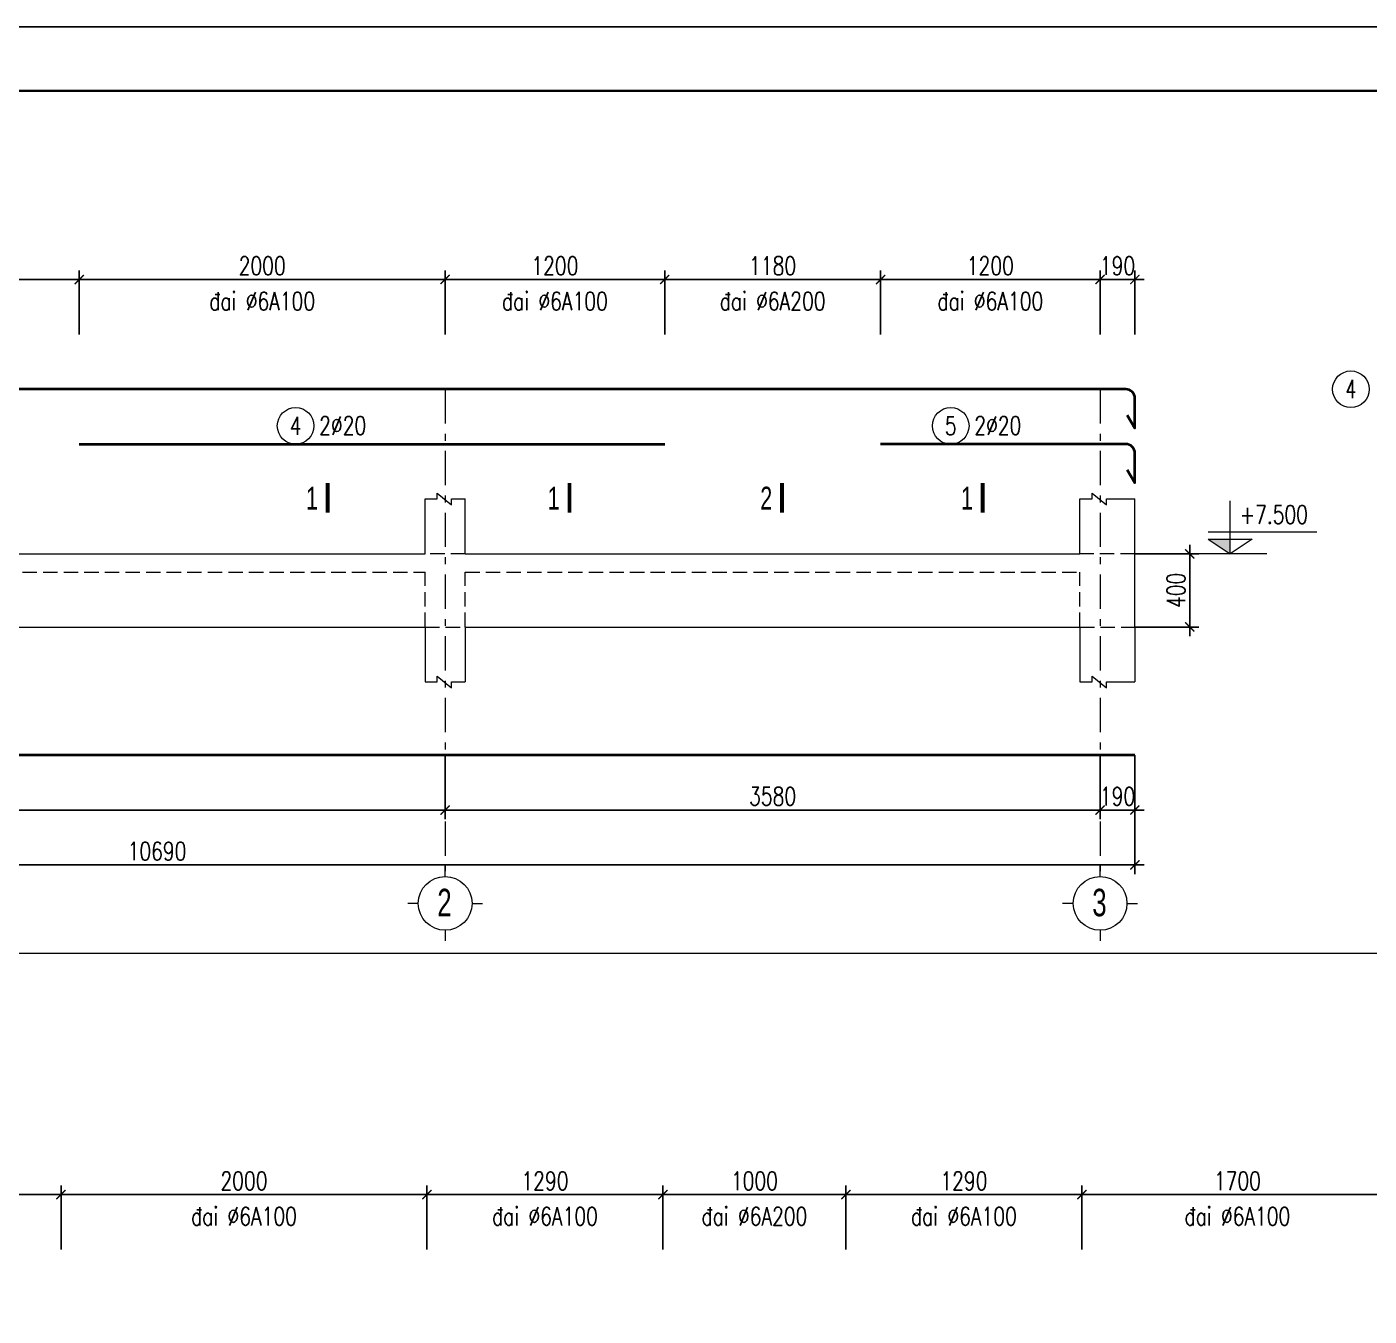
# Model space of a CAD drawing. Extents: x -2098986 to 943, y -1296280 to 73591.
# Drawn here: x -1781541 to -1766867, y -1198857 to -1184760 of the extents above; entities that cross this region are included whole.
import ezdxf
from ezdxf.enums import TextEntityAlignment as Align

# ---------------------------------------------------------------- set-up
doc = ezdxf.new("R2010")
doc.units = 0
doc.header["$LTSCALE"] = 150
doc.header["$PDMODE"] = 35
doc.linetypes.add('_An', pattern=[5, 3.5, -1.5])
doc.linetypes.add('_Tim', pattern=[9, 5, -1.5, 1, -1.5])
doc.layers.get('Defpoints').update_dxf_attribs({"lineweight": 18})
for name, color, linetype, lineweight in [('05.Text', 253, 'Continuous', 18), ('11.Khung bo', 32, 'Continuous', 50), ('12.Khung', 36, 'Continuous', 25), ('LS-DIM', 251, 'Continuous', 13), ('LS-TEXT', 60, 'Continuous', 20), ('LS-THAY', 7, 'Continuous', 20), ('LS-THEP', 3, 'Continuous', 35), ('LS-TRUC', 108, '_Tim', 9)]:
    doc.layers.add(name, color=color, linetype=linetype, lineweight=lineweight)
doc.layers.add('DIM', color=1, linetype='Continuous')
doc.layers.add('Tpl_Bound', color=1, linetype='Continuous', plot=False)
doc.styles.add('KCVN-LEADER', font='vnromadi.shx', dxfattribs={"width": 0.7, "height": 4})
doc.styles.add('vnsimpli', font='vnsimli.shx', dxfattribs={"width": 0.75})
doc.dimstyles.new('D10', dxfattribs={"dimtxt": 200, "dimasz": 0, "dimexe": 0, "dimexo": 0, "dimgap": 0, "dimtad": 1, "dimdec": 0, "dimlfac": 0.1, "dimzin": 0, "dimdsep": 46, "dimtxsty": 'vnsimpli', "dimblk1": 'ARCHTICK', "dimblk2": 'ARCHTICK', "dimsah": 1, "dimcen": 0, "dimsd1": 1, "dimsd2": 1, "dimclrd": 256, "dimclre": 256, "dimclrt": 60, "dimadec": 0, "dimazin": 0, "dimtfac": 0.02, "dimtdec": 0, "dimtix": 1, "dimtmove": 2, "dimatfit": 3, "dimldrblk": 'ARCHTICK', "dimfxl": 100, "dimtolj": 1, "dimtzin": 0, "dimarcsym": 0})
doc.dimstyles.new('D50', dxfattribs={"dimtxt": 200, "dimasz": 100, "dimexe": 100, "dimexo": 0, "dimgap": 50, "dimtad": 1, "dimdec": 0, "dimlfac": 0.5, "dimzin": 0, "dimdsep": 46, "dimtxsty": 'vnsimpli', "dimblk1": 'ARCHTICK', "dimblk2": 'ARCHTICK', "dimsah": 1, "dimcen": 0, "dimdle": 100, "dimclrd": 256, "dimclre": 256, "dimclrt": 60, "dimadec": 0, "dimazin": 0, "dimtfac": 0.02, "dimtdec": 0, "dimtix": 1, "dimtmove": 2, "dimatfit": 3, "dimldrblk": 'ARCHTICK', "dimfxl": 100, "dimtolj": 1, "dimtzin": 0, "dimarcsym": 0})

# ---------------------------------------------------------------- blocks, each defined once
blk = doc.blocks.new('_ArchTick')
at = {"layer": 'DIM', "color": 0, "const_width": 0.15}
blk.add_lwpolyline([(-0.5, -0.5), (0.5, 0.5)], dxfattribs=at)
blk = doc.blocks.new('*D1609')
at = {"layer": 'Defpoints', "color": 0, "transparency": 16777216}
for p in [(-1770007, -1197528), (-1770007, -1198128), (-1766607, -1198128)]:
    blk.add_point(p, dxfattribs=at)
at = {"layer": 'LS-DIM', "lineweight": -2, "transparency": 16777216}
for p, q in [((-1766507, -1197528), (-1770107, -1197528)), ((-1770007, -1198128), (-1770007, -1197428)), ((-1766607, -1198128), (-1766607, -1197428))]:
    blk.add_line(p, q, dxfattribs=at)
at = {"layer": 'LS-DIM', "lineweight": -2, "transparency": 16777216, "xscale": 100, "yscale": 100, "zscale": 100, "rotation": 180}
blk.add_blockref('_ArchTick', (-1770007, -1197528), dxfattribs=at)
at = {"layer": 'LS-DIM', "lineweight": -2, "transparency": 16777216, "xscale": 100, "yscale": 100, "zscale": 100}
blk.add_blockref('_ArchTick', (-1766607, -1197528), dxfattribs=at)
at = {"layer": 'LS-DIM', "color": 60, "transparency": 16777216, "insert": (-1768307, -1197378), "char_height": 200, "attachment_point": 5, "style": 'vnsimpli'}
blk.add_mtext('\\A1;1700', dxfattribs=at)
blk = doc.blocks.new('*D1610')
at = {"layer": 'Defpoints', "color": 0, "transparency": 16777216}
for p in [(-1766607, -1197865), (-1770007, -1198128), (-1766607, -1198128)]:
    blk.add_point(p, dxfattribs=at)
at = {"layer": 'LS-DIM', "lineweight": -2, "transparency": 16777216}
for p, q in [((-1770007, -1198128), (-1770007, -1197865)), ((-1766607, -1198128), (-1766607, -1197865))]:
    blk.add_line(p, q, dxfattribs=at)
at = {"layer": 'LS-DIM', "color": 60, "transparency": 16777216, "insert": (-1768307, -1197765), "char_height": 200, "attachment_point": 5, "style": 'vnsimpli'}
blk.add_mtext('\\A1;®ai %%C6A100', dxfattribs=at)
blk = doc.blocks.new('*D1613')
at = {"layer": 'Defpoints', "color": 0, "transparency": 16777216}
for p in [(-1772587, -1197528), (-1772587, -1198128), (-1770007, -1198128)]:
    blk.add_point(p, dxfattribs=at)
at = {"layer": 'LS-DIM', "lineweight": -2, "transparency": 16777216}
for p, q in [((-1769907, -1197528), (-1772687, -1197528)), ((-1772587, -1198128), (-1772587, -1197428)), ((-1770007, -1198128), (-1770007, -1197428))]:
    blk.add_line(p, q, dxfattribs=at)
at = {"layer": 'LS-DIM', "lineweight": -2, "transparency": 16777216, "xscale": 100, "yscale": 100, "zscale": 100, "rotation": 180}
blk.add_blockref('_ArchTick', (-1772587, -1197528), dxfattribs=at)
at = {"layer": 'LS-DIM', "lineweight": -2, "transparency": 16777216, "xscale": 100, "yscale": 100, "zscale": 100}
blk.add_blockref('_ArchTick', (-1770007, -1197528), dxfattribs=at)
at = {"layer": 'LS-DIM', "color": 60, "transparency": 16777216, "insert": (-1771297, -1197378), "char_height": 200, "attachment_point": 5, "style": 'vnsimpli'}
blk.add_mtext('\\A1;1290', dxfattribs=at)
blk = doc.blocks.new('*D1614')
at = {"layer": 'Defpoints', "color": 0, "transparency": 16777216}
for p in [(-1770007, -1197865), (-1772587, -1198128), (-1770007, -1198128)]:
    blk.add_point(p, dxfattribs=at)
at = {"layer": 'LS-DIM', "lineweight": -2, "transparency": 16777216}
for p, q in [((-1772587, -1198128), (-1772587, -1197865)), ((-1770007, -1198128), (-1770007, -1197865))]:
    blk.add_line(p, q, dxfattribs=at)
at = {"layer": 'LS-DIM', "color": 60, "transparency": 16777216, "insert": (-1771297, -1197765), "char_height": 200, "attachment_point": 5, "style": 'vnsimpli'}
blk.add_mtext('\\A1;®ai %%C6A100', dxfattribs=at)
blk = doc.blocks.new('*D1615')
at = {"layer": 'Defpoints', "color": 0, "transparency": 16777216}
for p in [(-1777167, -1197528), (-1777167, -1198128), (-1774587, -1198128)]:
    blk.add_point(p, dxfattribs=at)
at = {"layer": 'LS-DIM', "lineweight": -2, "transparency": 16777216}
for p, q in [((-1774487, -1197528), (-1777267, -1197528)), ((-1777167, -1198128), (-1777167, -1197428)), ((-1774587, -1198128), (-1774587, -1197428))]:
    blk.add_line(p, q, dxfattribs=at)
at = {"layer": 'LS-DIM', "lineweight": -2, "transparency": 16777216, "xscale": 100, "yscale": 100, "zscale": 100, "rotation": 180}
blk.add_blockref('_ArchTick', (-1777167, -1197528), dxfattribs=at)
at = {"layer": 'LS-DIM', "lineweight": -2, "transparency": 16777216, "xscale": 100, "yscale": 100, "zscale": 100}
blk.add_blockref('_ArchTick', (-1774587, -1197528), dxfattribs=at)
at = {"layer": 'LS-DIM', "color": 60, "transparency": 16777216, "insert": (-1775877, -1197378), "char_height": 200, "attachment_point": 5, "style": 'vnsimpli'}
blk.add_mtext('\\A1;1290', dxfattribs=at)
blk = doc.blocks.new('*D1616')
at = {"layer": 'Defpoints', "color": 0, "transparency": 16777216}
for p in [(-1774587, -1197865), (-1777167, -1198128), (-1774587, -1198128)]:
    blk.add_point(p, dxfattribs=at)
at = {"layer": 'LS-DIM', "lineweight": -2, "transparency": 16777216}
for p, q in [((-1777167, -1198128), (-1777167, -1197865)), ((-1774587, -1198128), (-1774587, -1197865))]:
    blk.add_line(p, q, dxfattribs=at)
at = {"layer": 'LS-DIM', "color": 60, "transparency": 16777216, "insert": (-1775877, -1197765), "char_height": 200, "attachment_point": 5, "style": 'vnsimpli'}
blk.add_mtext('\\A1;®ai %%C6A100', dxfattribs=at)
blk = doc.blocks.new('*D1617')
at = {"layer": 'Defpoints', "color": 0, "transparency": 16777216}
for p in [(-1774587, -1197528), (-1774587, -1198128), (-1772587, -1198128)]:
    blk.add_point(p, dxfattribs=at)
at = {"layer": 'LS-DIM', "lineweight": -2, "transparency": 16777216}
for p, q in [((-1772487, -1197528), (-1774687, -1197528)), ((-1774587, -1198128), (-1774587, -1197428)), ((-1772587, -1198128), (-1772587, -1197428))]:
    blk.add_line(p, q, dxfattribs=at)
at = {"layer": 'LS-DIM', "lineweight": -2, "transparency": 16777216, "xscale": 100, "yscale": 100, "zscale": 100, "rotation": 180}
blk.add_blockref('_ArchTick', (-1774587, -1197528), dxfattribs=at)
at = {"layer": 'LS-DIM', "lineweight": -2, "transparency": 16777216, "xscale": 100, "yscale": 100, "zscale": 100}
blk.add_blockref('_ArchTick', (-1772587, -1197528), dxfattribs=at)
at = {"layer": 'LS-DIM', "color": 60, "transparency": 16777216, "insert": (-1773587, -1197378), "char_height": 200, "attachment_point": 5, "style": 'vnsimpli'}
blk.add_mtext('\\A1;1000', dxfattribs=at)
blk = doc.blocks.new('*D1618')
at = {"layer": 'Defpoints', "color": 0, "transparency": 16777216}
for p in [(-1772587, -1197865), (-1774587, -1198128), (-1772587, -1198128)]:
    blk.add_point(p, dxfattribs=at)
at = {"layer": 'LS-DIM', "lineweight": -2, "transparency": 16777216}
for p, q in [((-1774587, -1198128), (-1774587, -1197865)), ((-1772587, -1198128), (-1772587, -1197865))]:
    blk.add_line(p, q, dxfattribs=at)
at = {"layer": 'LS-DIM', "color": 60, "transparency": 16777216, "insert": (-1773587, -1197765), "char_height": 200, "attachment_point": 5, "style": 'vnsimpli'}
blk.add_mtext('\\A1;®ai %%C6A200', dxfattribs=at)
blk = doc.blocks.new('*D1619')
at = {"layer": 'Defpoints', "color": 0, "transparency": 16777216}
for p in [(-1781167, -1197528), (-1781167, -1198128), (-1777167, -1198128)]:
    blk.add_point(p, dxfattribs=at)
at = {"layer": 'LS-DIM', "lineweight": -2, "transparency": 16777216}
for p, q in [((-1777067, -1197528), (-1781267, -1197528)), ((-1781167, -1198128), (-1781167, -1197428)), ((-1777167, -1198128), (-1777167, -1197428))]:
    blk.add_line(p, q, dxfattribs=at)
at = {"layer": 'LS-DIM', "lineweight": -2, "transparency": 16777216, "xscale": 100, "yscale": 100, "zscale": 100, "rotation": 180}
blk.add_blockref('_ArchTick', (-1781167, -1197528), dxfattribs=at)
at = {"layer": 'LS-DIM', "lineweight": -2, "transparency": 16777216, "xscale": 100, "yscale": 100, "zscale": 100}
blk.add_blockref('_ArchTick', (-1777167, -1197528), dxfattribs=at)
at = {"layer": 'LS-DIM', "color": 60, "transparency": 16777216, "insert": (-1779167, -1197378), "char_height": 200, "attachment_point": 5, "style": 'vnsimpli'}
blk.add_mtext('\\A1;2000', dxfattribs=at)
blk = doc.blocks.new('*D1620')
at = {"layer": 'Defpoints', "color": 0, "transparency": 16777216}
for p in [(-1777167, -1197865), (-1781167, -1198128), (-1777167, -1198128)]:
    blk.add_point(p, dxfattribs=at)
at = {"layer": 'LS-DIM', "lineweight": -2, "transparency": 16777216}
for p, q in [((-1781167, -1198128), (-1781167, -1197865)), ((-1777167, -1198128), (-1777167, -1197865))]:
    blk.add_line(p, q, dxfattribs=at)
at = {"layer": 'LS-DIM', "color": 60, "transparency": 16777216, "insert": (-1779167, -1197765), "char_height": 200, "attachment_point": 5, "style": 'vnsimpli'}
blk.add_mtext('\\A1;®ai %%C6A100', dxfattribs=at)
blk = doc.blocks.new('*D1623')
at = {"layer": 'Defpoints', "color": 0, "transparency": 16777216}
for p in [(-1785207, -1197528), (-1785207, -1198128), (-1781167, -1198128)]:
    blk.add_point(p, dxfattribs=at)
at = {"layer": 'LS-DIM', "lineweight": -2, "transparency": 16777216}
for p, q in [((-1781067, -1197528), (-1785307, -1197528)), ((-1785207, -1198128), (-1785207, -1197428)), ((-1781167, -1198128), (-1781167, -1197428))]:
    blk.add_line(p, q, dxfattribs=at)
at = {"layer": 'LS-DIM', "lineweight": -2, "transparency": 16777216, "xscale": 100, "yscale": 100, "zscale": 100, "rotation": 180}
blk.add_blockref('_ArchTick', (-1785207, -1197528), dxfattribs=at)
at = {"layer": 'LS-DIM', "lineweight": -2, "transparency": 16777216, "xscale": 100, "yscale": 100, "zscale": 100}
blk.add_blockref('_ArchTick', (-1781167, -1197528), dxfattribs=at)
at = {"layer": 'LS-DIM', "color": 60, "transparency": 16777216, "insert": (-1783187, -1197378), "char_height": 200, "attachment_point": 5, "style": 'vnsimpli'}
blk.add_mtext('\\A1;2020', dxfattribs=at)
blk = doc.blocks.new('*D1624')
at = {"layer": 'Defpoints', "color": 0, "transparency": 16777216}
for p in [(-1781167, -1197865), (-1785207, -1198128), (-1781167, -1198128)]:
    blk.add_point(p, dxfattribs=at)
at = {"layer": 'LS-DIM', "lineweight": -2, "transparency": 16777216}
for p, q in [((-1785207, -1198128), (-1785207, -1197865)), ((-1781167, -1198128), (-1781167, -1197865))]:
    blk.add_line(p, q, dxfattribs=at)
at = {"layer": 'LS-DIM', "color": 60, "transparency": 16777216, "insert": (-1783187, -1197765), "char_height": 200, "attachment_point": 5, "style": 'vnsimpli'}
blk.add_mtext('\\A1;®ai %%C6A200', dxfattribs=at)
blk = doc.blocks.new('100')
at = {"layer": '11.Khung bo', "const_width": 26.7}
blk.add_lwpolyline([(1860913, -945240), (1860913, -916940), (1896063, -916940), (1896063, -945240)], close=True, dxfattribs=at)
blk.add_lwpolyline([(1860913, -945240), (1860913, -916940), (1896063, -916940), (1896063, -945240)], close=True, dxfattribs=at)
blk.add_lwpolyline([(1860913, -945240), (1860913, -916940), (1896063, -916940), (1896063, -945240)], close=True, dxfattribs=at)
at = {"layer": '12.Khung'}
blk.add_lwpolyline([(1901579, -945940), (1901579, -916240), (1859580, -916240), (1859580, -945940)], close=True, dxfattribs=at)
blk.add_lwpolyline([(1901579, -945940), (1901579, -916240), (1859580, -916240), (1859580, -945940)], close=True, dxfattribs=at)
blk.add_lwpolyline([(1901579, -945940), (1901579, -916240), (1859580, -916240), (1859580, -945940)], close=True, dxfattribs=at)
blk = doc.blocks.new('*D1938')
at = {"layer": 'Defpoints', "color": 0, "transparency": 16777216}
for p in [(-1769428, -1187522), (-1769808, -1188122), (-1769428, -1188122)]:
    blk.add_point(p, dxfattribs=at)
at = {"layer": 'LS-DIM', "lineweight": -2, "transparency": 16777216}
for p, q in [((-1769808, -1187522), (-1769908, -1187522)), ((-1769808, -1188122), (-1769808, -1187422)), ((-1769808, -1187522), (-1769428, -1187522)), ((-1769428, -1188122), (-1769428, -1187422)), ((-1769428, -1187522), (-1769328, -1187522))]:
    blk.add_line(p, q, dxfattribs=at)
at = {"layer": 'LS-DIM', "lineweight": -2, "transparency": 16777216, "xscale": 100, "yscale": 100, "zscale": 100}
blk.add_blockref('_ArchTick', (-1769808, -1187522), dxfattribs=at)
at = {"layer": 'LS-DIM', "lineweight": -2, "transparency": 16777216, "xscale": 100, "yscale": 100, "zscale": 100, "rotation": 180}
blk.add_blockref('_ArchTick', (-1769428, -1187522), dxfattribs=at)
at = {"layer": 'LS-DIM', "color": 60, "transparency": 16777216, "insert": (-1769618, -1187372), "char_height": 200, "attachment_point": 5, "style": 'vnsimpli'}
blk.add_mtext('\\A1;190', dxfattribs=at)
blk = doc.blocks.new('*D1939')
at = {"layer": 'Defpoints', "color": 0, "transparency": 16777216}
for p in [(-1790808, -1192723), (-1769428, -1192723), (-1769428, -1193923)]:
    blk.add_point(p, dxfattribs=at)
at = {"layer": 'LS-DIM', "lineweight": -2, "transparency": 16777216}
for p, q in [((-1790808, -1192723), (-1790808, -1194023)), ((-1769428, -1192723), (-1769428, -1194023)), ((-1790908, -1193923), (-1769328, -1193923))]:
    blk.add_line(p, q, dxfattribs=at)
at = {"layer": 'LS-DIM', "lineweight": -2, "transparency": 16777216, "xscale": 100, "yscale": 100, "zscale": 100, "rotation": 180}
blk.add_blockref('_ArchTick', (-1790808, -1193923), dxfattribs=at)
at = {"layer": 'LS-DIM', "lineweight": -2, "transparency": 16777216, "xscale": 100, "yscale": 100, "zscale": 100}
blk.add_blockref('_ArchTick', (-1769428, -1193923), dxfattribs=at)
at = {"layer": 'LS-DIM', "color": 60, "transparency": 16777216, "insert": (-1780118, -1193773), "char_height": 200, "attachment_point": 5, "style": 'vnsimpli'}
blk.add_mtext('\\A1;10690', dxfattribs=at)
blk = doc.blocks.new('COSCD')
at = {"layer": 'LS-DIM'}
blk.add_hatch(color=256, dxfattribs=at).paths.add_polyline_path([(3.6, 0), (3.6, 1.44), (1.44, 1.44)])
for p, q in [((3.6, 0), (3.6, 5.23)), ((1.44, 2.16), (12.12, 2.16)), ((1.44, 1.44), (5.76, 1.44)), ((1.44, 1.44), (3.6, 0)), ((5.76, 1.44), (3.6, 0)), ((7.2, 0), (0, 0))]:
    blk.add_line(p, q, dxfattribs=at)
blk = doc.blocks.new('*D1940')
at = {"layer": 'Defpoints', "color": 0, "transparency": 16777216}
for p in [(-1776968, -1192723), (-1769808, -1192723), (-1769808, -1193323)]:
    blk.add_point(p, dxfattribs=at)
at = {"layer": 'LS-DIM', "lineweight": -2, "transparency": 16777216}
for p, q in [((-1776968, -1192723), (-1776968, -1193423)), ((-1769808, -1192723), (-1769808, -1193423)), ((-1777068, -1193323), (-1769708, -1193323))]:
    blk.add_line(p, q, dxfattribs=at)
at = {"layer": 'LS-DIM', "lineweight": -2, "transparency": 16777216, "xscale": 100, "yscale": 100, "zscale": 100, "rotation": 180}
blk.add_blockref('_ArchTick', (-1776968, -1193323), dxfattribs=at)
at = {"layer": 'LS-DIM', "lineweight": -2, "transparency": 16777216, "xscale": 100, "yscale": 100, "zscale": 100}
blk.add_blockref('_ArchTick', (-1769808, -1193323), dxfattribs=at)
at = {"layer": 'LS-DIM', "color": 60, "transparency": 16777216, "insert": (-1773388, -1193173), "char_height": 200, "attachment_point": 5, "style": 'vnsimpli'}
blk.add_mtext('\\A1;3580', dxfattribs=at)
blk = doc.blocks.new('A$C0F04115F')
at = {"layer": 'LS-THAY'}
for p, q in [((-380, 380), (-380, 530)), ((-760, 0), (-910, 0)), ((0, 0), (150, 0)), ((-380, -380), (-380, -530))]:
    blk.add_line(p, q, dxfattribs=at)
blk.add_circle((-380, 0), 380, dxfattribs=at)
blk = doc.blocks.new('*D1941')
at = {"layer": 'Defpoints', "color": 0, "transparency": 16777216}
for p in [(-1789008, -1192723), (-1776968, -1192723), (-1789008, -1193323)]:
    blk.add_point(p, dxfattribs=at)
at = {"layer": 'LS-DIM', "lineweight": -2, "transparency": 16777216}
for p, q in [((-1789008, -1192723), (-1789008, -1193423)), ((-1776968, -1192723), (-1776968, -1193423)), ((-1776868, -1193323), (-1789108, -1193323))]:
    blk.add_line(p, q, dxfattribs=at)
at = {"layer": 'LS-DIM', "lineweight": -2, "transparency": 16777216, "xscale": 100, "yscale": 100, "zscale": 100, "rotation": 180}
blk.add_blockref('_ArchTick', (-1789008, -1193323), dxfattribs=at)
at = {"layer": 'LS-DIM', "lineweight": -2, "transparency": 16777216, "xscale": 100, "yscale": 100, "zscale": 100}
blk.add_blockref('_ArchTick', (-1776968, -1193323), dxfattribs=at)
at = {"layer": 'LS-DIM', "color": 60, "transparency": 16777216, "insert": (-1782988, -1193173), "char_height": 200, "attachment_point": 5, "style": 'vnsimpli'}
blk.add_mtext('\\A1;6020', dxfattribs=at)
blk = doc.blocks.new('*D1942')
at = {"layer": 'Defpoints', "color": 0, "transparency": 16777216}
for p in [(-1776968, -1187522), (-1780968, -1188122), (-1776968, -1188122)]:
    blk.add_point(p, dxfattribs=at)
at = {"layer": 'LS-DIM', "lineweight": -2, "transparency": 16777216}
for p, q in [((-1781068, -1187522), (-1776868, -1187522)), ((-1780968, -1188122), (-1780968, -1187422)), ((-1776968, -1188122), (-1776968, -1187422))]:
    blk.add_line(p, q, dxfattribs=at)
at = {"layer": 'LS-DIM', "lineweight": -2, "transparency": 16777216, "xscale": 100, "yscale": 100, "zscale": 100, "rotation": 180}
blk.add_blockref('_ArchTick', (-1780968, -1187522), dxfattribs=at)
at = {"layer": 'LS-DIM', "lineweight": -2, "transparency": 16777216, "xscale": 100, "yscale": 100, "zscale": 100}
blk.add_blockref('_ArchTick', (-1776968, -1187522), dxfattribs=at)
at = {"layer": 'LS-DIM', "color": 60, "transparency": 16777216, "insert": (-1778968, -1187372), "char_height": 200, "attachment_point": 5, "style": 'vnsimpli'}
blk.add_mtext('\\A1;2000', dxfattribs=at)
blk = doc.blocks.new('*D1943')
at = {"layer": 'Defpoints', "color": 0, "transparency": 16777216}
for p in [(-1780968, -1187522), (-1785008, -1188122), (-1780968, -1188122)]:
    blk.add_point(p, dxfattribs=at)
at = {"layer": 'LS-DIM', "lineweight": -2, "transparency": 16777216}
for p, q in [((-1785108, -1187522), (-1780868, -1187522)), ((-1785008, -1188122), (-1785008, -1187422)), ((-1780968, -1188122), (-1780968, -1187422))]:
    blk.add_line(p, q, dxfattribs=at)
at = {"layer": 'LS-DIM', "lineweight": -2, "transparency": 16777216, "xscale": 100, "yscale": 100, "zscale": 100, "rotation": 180}
blk.add_blockref('_ArchTick', (-1785008, -1187522), dxfattribs=at)
at = {"layer": 'LS-DIM', "lineweight": -2, "transparency": 16777216, "xscale": 100, "yscale": 100, "zscale": 100}
blk.add_blockref('_ArchTick', (-1780968, -1187522), dxfattribs=at)
at = {"layer": 'LS-DIM', "color": 60, "transparency": 16777216, "insert": (-1782988, -1187372), "char_height": 200, "attachment_point": 5, "style": 'vnsimpli'}
blk.add_mtext('\\A1;2020', dxfattribs=at)
blk = doc.blocks.new('*D1945')
at = {"layer": 'Defpoints', "color": 0, "transparency": 16777216}
for p in [(-1769428, -1190522), (-1768828, -1190522), (-1769428, -1191322)]:
    blk.add_point(p, dxfattribs=at)
at = {"layer": 'LS-DIM', "lineweight": -2, "transparency": 16777216}
for p, q in [((-1768828, -1191422), (-1768828, -1190422)), ((-1769428, -1190522), (-1768728, -1190522)), ((-1769428, -1191322), (-1768728, -1191322))]:
    blk.add_line(p, q, dxfattribs=at)
at = {"layer": 'LS-DIM', "lineweight": -2, "transparency": 16777216, "xscale": 100, "yscale": 100, "zscale": 100}
for p, rotation in [((-1768828, -1190522), 90), ((-1768828, -1191322), 270)]:
    blk.add_blockref('_ArchTick', p, dxfattribs=dict(at, rotation=rotation))
at = {"layer": 'LS-DIM', "color": 60, "transparency": 16777216, "insert": (-1768978, -1190922), "char_height": 200, "attachment_point": 5, "rotation": 90, "style": 'vnsimpli'}
blk.add_mtext('\\A1;400', dxfattribs=at)
blk = doc.blocks.new('*D1948')
at = {"layer": 'Defpoints', "color": 0, "transparency": 16777216}
for p in [(-1785008, -1187859), (-1785008, -1188122), (-1780968, -1188122)]:
    blk.add_point(p, dxfattribs=at)
at = {"layer": 'LS-DIM', "lineweight": -2, "transparency": 16777216}
for p, q in [((-1785008, -1188122), (-1785008, -1187859)), ((-1780968, -1188122), (-1780968, -1187859))]:
    blk.add_line(p, q, dxfattribs=at)
at = {"layer": 'LS-DIM', "color": 60, "transparency": 16777216, "insert": (-1782988, -1187759), "char_height": 200, "attachment_point": 5, "style": 'vnsimpli'}
blk.add_mtext('\\A1;®ai %%C6A200', dxfattribs=at)
blk = doc.blocks.new('*D1949')
at = {"layer": 'Defpoints', "color": 0, "transparency": 16777216}
for p in [(-1780968, -1187859), (-1780968, -1188122), (-1776968, -1188122)]:
    blk.add_point(p, dxfattribs=at)
at = {"layer": 'LS-DIM', "lineweight": -2, "transparency": 16777216}
for p, q in [((-1780968, -1188122), (-1780968, -1187859)), ((-1776968, -1188122), (-1776968, -1187859))]:
    blk.add_line(p, q, dxfattribs=at)
at = {"layer": 'LS-DIM', "color": 60, "transparency": 16777216, "insert": (-1778968, -1187759), "char_height": 200, "attachment_point": 5, "style": 'vnsimpli'}
blk.add_mtext('\\A1;®ai %%C6A100', dxfattribs=at)
blk = doc.blocks.new('*D1928')
at = {"layer": 'Defpoints', "color": 0, "transparency": 16777216}
for p in [(-1769808, -1192723), (-1769428, -1192723), (-1769428, -1193323)]:
    blk.add_point(p, dxfattribs=at)
at = {"layer": 'LS-DIM', "lineweight": -2, "transparency": 16777216}
for p, q in [((-1769808, -1192723), (-1769808, -1193423)), ((-1769428, -1192723), (-1769428, -1193423)), ((-1769808, -1193323), (-1769908, -1193323)), ((-1769808, -1193323), (-1769428, -1193323)), ((-1769428, -1193323), (-1769328, -1193323))]:
    blk.add_line(p, q, dxfattribs=at)
at = {"layer": 'LS-DIM', "lineweight": -2, "transparency": 16777216, "xscale": 100, "yscale": 100, "zscale": 100}
blk.add_blockref('_ArchTick', (-1769808, -1193323), dxfattribs=at)
at = {"layer": 'LS-DIM', "lineweight": -2, "transparency": 16777216, "xscale": 100, "yscale": 100, "zscale": 100, "rotation": 180}
blk.add_blockref('_ArchTick', (-1769428, -1193323), dxfattribs=at)
at = {"layer": 'LS-DIM', "color": 60, "transparency": 16777216, "insert": (-1769618, -1193173), "char_height": 200, "attachment_point": 5, "style": 'vnsimpli'}
blk.add_mtext('\\A1;190', dxfattribs=at)
blk = doc.blocks.new('*D1929')
at = {"layer": 'Defpoints', "color": 0, "transparency": 16777216}
for p in [(-1769808, -1187522), (-1772208, -1188122), (-1769808, -1188122)]:
    blk.add_point(p, dxfattribs=at)
at = {"layer": 'LS-DIM', "lineweight": -2, "transparency": 16777216}
for p, q in [((-1772308, -1187522), (-1769708, -1187522)), ((-1772208, -1188122), (-1772208, -1187422)), ((-1769808, -1188122), (-1769808, -1187422))]:
    blk.add_line(p, q, dxfattribs=at)
at = {"layer": 'LS-DIM', "lineweight": -2, "transparency": 16777216, "xscale": 100, "yscale": 100, "zscale": 100, "rotation": 180}
blk.add_blockref('_ArchTick', (-1772208, -1187522), dxfattribs=at)
at = {"layer": 'LS-DIM', "lineweight": -2, "transparency": 16777216, "xscale": 100, "yscale": 100, "zscale": 100}
blk.add_blockref('_ArchTick', (-1769808, -1187522), dxfattribs=at)
at = {"layer": 'LS-DIM', "color": 60, "transparency": 16777216, "insert": (-1771008, -1187372), "char_height": 200, "attachment_point": 5, "style": 'vnsimpli'}
blk.add_mtext('\\A1;1200', dxfattribs=at)
blk = doc.blocks.new('*D1930')
at = {"layer": 'Defpoints', "color": 0, "transparency": 16777216}
for p in [(-1772208, -1187522), (-1774568, -1188122), (-1772208, -1188122)]:
    blk.add_point(p, dxfattribs=at)
at = {"layer": 'LS-DIM', "lineweight": -2, "transparency": 16777216}
for p, q in [((-1774668, -1187522), (-1772108, -1187522)), ((-1774568, -1188122), (-1774568, -1187422)), ((-1772208, -1188122), (-1772208, -1187422))]:
    blk.add_line(p, q, dxfattribs=at)
at = {"layer": 'LS-DIM', "lineweight": -2, "transparency": 16777216, "xscale": 100, "yscale": 100, "zscale": 100, "rotation": 180}
blk.add_blockref('_ArchTick', (-1774568, -1187522), dxfattribs=at)
at = {"layer": 'LS-DIM', "lineweight": -2, "transparency": 16777216, "xscale": 100, "yscale": 100, "zscale": 100}
blk.add_blockref('_ArchTick', (-1772208, -1187522), dxfattribs=at)
at = {"layer": 'LS-DIM', "color": 60, "transparency": 16777216, "insert": (-1773388, -1187372), "char_height": 200, "attachment_point": 5, "style": 'vnsimpli'}
blk.add_mtext('\\A1;1180', dxfattribs=at)
blk = doc.blocks.new('*D1931')
at = {"layer": 'Defpoints', "color": 0, "transparency": 16777216}
for p in [(-1776968, -1187859), (-1776968, -1188122), (-1774568, -1188122)]:
    blk.add_point(p, dxfattribs=at)
at = {"layer": 'LS-DIM', "lineweight": -2, "transparency": 16777216}
for p, q in [((-1776968, -1188122), (-1776968, -1187859)), ((-1774568, -1188122), (-1774568, -1187859))]:
    blk.add_line(p, q, dxfattribs=at)
at = {"layer": 'LS-DIM', "color": 60, "transparency": 16777216, "insert": (-1775768, -1187759), "char_height": 200, "attachment_point": 5, "style": 'vnsimpli'}
blk.add_mtext('\\A1;®ai %%C6A100', dxfattribs=at)
blk = doc.blocks.new('*D1932')
at = {"layer": 'Defpoints', "color": 0, "transparency": 16777216}
for p in [(-1774568, -1187522), (-1776968, -1188122), (-1774568, -1188122)]:
    blk.add_point(p, dxfattribs=at)
at = {"layer": 'LS-DIM', "lineweight": -2, "transparency": 16777216}
for p, q in [((-1777068, -1187522), (-1774468, -1187522)), ((-1776968, -1188122), (-1776968, -1187422)), ((-1774568, -1188122), (-1774568, -1187422))]:
    blk.add_line(p, q, dxfattribs=at)
at = {"layer": 'LS-DIM', "lineweight": -2, "transparency": 16777216, "xscale": 100, "yscale": 100, "zscale": 100, "rotation": 180}
blk.add_blockref('_ArchTick', (-1776968, -1187522), dxfattribs=at)
at = {"layer": 'LS-DIM', "lineweight": -2, "transparency": 16777216, "xscale": 100, "yscale": 100, "zscale": 100}
blk.add_blockref('_ArchTick', (-1774568, -1187522), dxfattribs=at)
at = {"layer": 'LS-DIM', "color": 60, "transparency": 16777216, "insert": (-1775768, -1187372), "char_height": 200, "attachment_point": 5, "style": 'vnsimpli'}
blk.add_mtext('\\A1;1200', dxfattribs=at)
blk = doc.blocks.new('*D1933')
at = {"layer": 'Defpoints', "color": 0, "transparency": 16777216}
for p in [(-1774568, -1187859), (-1774568, -1188122), (-1772208, -1188122)]:
    blk.add_point(p, dxfattribs=at)
at = {"layer": 'LS-DIM', "lineweight": -2, "transparency": 16777216}
for p, q in [((-1774568, -1188122), (-1774568, -1187859)), ((-1772208, -1188122), (-1772208, -1187859))]:
    blk.add_line(p, q, dxfattribs=at)
at = {"layer": 'LS-DIM', "color": 60, "transparency": 16777216, "insert": (-1773388, -1187759), "char_height": 200, "attachment_point": 5, "style": 'vnsimpli'}
blk.add_mtext('\\A1;®ai %%C6A200', dxfattribs=at)
blk = doc.blocks.new('*D1934')
at = {"layer": 'Defpoints', "color": 0, "transparency": 16777216}
for p in [(-1772208, -1187859), (-1772208, -1188122), (-1769808, -1188122)]:
    blk.add_point(p, dxfattribs=at)
at = {"layer": 'LS-DIM', "lineweight": -2, "transparency": 16777216}
for p, q in [((-1772208, -1188122), (-1772208, -1187859)), ((-1769808, -1188122), (-1769808, -1187859))]:
    blk.add_line(p, q, dxfattribs=at)
at = {"layer": 'LS-DIM', "color": 60, "transparency": 16777216, "insert": (-1771008, -1187759), "char_height": 200, "attachment_point": 5, "style": 'vnsimpli'}
blk.add_mtext('\\A1;®ai %%C6A100', dxfattribs=at)
blk = doc.blocks.new('cotthep')
at = {"layer": 'LS-THAY'}
blk.add_circle((-250, 0), 250, dxfattribs=at)
at = {"layer": 'LS-TEXT', "style": 'vnsimpli', "width": 0.75}
for tag, p in [('24`25', (446, 69)), ('10', (-250, -123)), ('A200', (440, -316))]:
    blk.add_attdef(tag, text='', height=250, dxfattribs=at).set_placement(p, align=Align.CENTER)

msp = doc.modelspace()

# ---------------------------------------------------------------- linework, layer by layer
at = {"layer": 'LS-DIM', "linetype": '_An', "ltscale": 0.3}
for p, q in [((-1788787.7, -1190722.1), (-1777187.7, -1190722.1)), ((-1777187.7, -1191322.1), (-1777187.7, -1190722.1)), ((-1776747.7, -1190722.1), (-1770027.7, -1190722.1)), ((-1776747.7, -1191322.1), (-1776747.7, -1190722.1)), ((-1770027.7, -1191322.1), (-1770027.7, -1190722.1))]:
    msp.add_line(p, q, dxfattribs=at)
at = {"layer": 'LS-DIM'}
for points in [[(-1777187.7, -1189922.1), (-1777055.6, -1189922.1), (-1777055.6, -1189859.1), (-1776897.9, -1189985.2), (-1776897.9, -1189922.1), (-1776747.7, -1189922.1)], [(-1770027.7, -1189922.1), (-1769895.6, -1189922.1), (-1769895.6, -1189859.1), (-1769737.9, -1189985.2), (-1769737.9, -1189922.1), (-1769427.7, -1189922.1)], [(-1777187.7, -1191922.5), (-1777055.6, -1191922.5), (-1777055.6, -1191859.5), (-1776897.9, -1191985.7), (-1776897.9, -1191922.5), (-1776747.7, -1191922.5)], [(-1770027.7, -1191922.5), (-1769895.6, -1191922.5), (-1769895.6, -1191859.5), (-1769737.9, -1191985.7), (-1769737.9, -1191922.5), (-1769427.7, -1191922.5)]]:
    msp.add_lwpolyline(points, dxfattribs=at)
at = {"layer": 'LS-DIM', "linetype": '_An', "ltscale": 0.3}
for points in [[(-1776747.7, -1190522.1), (-1777187.7, -1190522.1)], [(-1769427.7, -1190522.1), (-1770027.7, -1190522.1)], [(-1777187.7, -1191322.1), (-1776747.7, -1191322.1)], [(-1770027.7, -1191322.1), (-1769427.7, -1191322.1)]]:
    msp.add_lwpolyline(points, dxfattribs=at)
for points in [[(-1777187.7, -1191322.1), (-1777187.7, -1191322.1)], [(-1770027.7, -1191322.1), (-1770027.7, -1191322.1)]]:
    msp.add_lwpolyline(points, close=True, dxfattribs=at)
at = {"layer": 'LS-TEXT', "const_width": 42.9}
for points in [[(-1778250.8, -1189749), (-1778250.8, -1190071.5)], [(-1775608.6, -1189749), (-1775608.6, -1190071.5)], [(-1773285.4, -1189749), (-1773285.4, -1190071.5)], [(-1771090.8, -1189749), (-1771090.8, -1190071.5)]]:
    msp.add_lwpolyline(points, dxfattribs=at)
at = {"layer": 'LS-THAY'}
for p, q in [((-1777187.7, -1190522.1), (-1777187.7, -1189922.1)), ((-1776747.7, -1190522.1), (-1776747.7, -1189922.1)), ((-1770027.7, -1190522.1), (-1770027.7, -1189922.1)), ((-1769427.7, -1190522.1), (-1769427.7, -1189922.1)), ((-1788787.7, -1190522.1), (-1777187.7, -1190522.1)), ((-1776747.7, -1190522.1), (-1770027.7, -1190522.1)), ((-1769427.7, -1191322.1), (-1769427.7, -1190522.1)), ((-1788787.7, -1191322.1), (-1777187.7, -1191322.1)), ((-1777187.7, -1191322.1), (-1777187.7, -1191922.5)), ((-1776747.7, -1191322.1), (-1770027.7, -1191322.1)), ((-1776747.7, -1191322.1), (-1776747.7, -1191922.5)), ((-1770027.7, -1191322.1), (-1770027.7, -1191922.5)), ((-1769427.7, -1191322.1), (-1769427.7, -1191922.5)), ((-1757756.8, -1194892.9), (-1792906.8, -1194892.9))]:
    msp.add_line(p, q, dxfattribs=at)
for centre in [(-1778602.7, -1189122.2), (-1771440.8, -1189122.2)]:
    msp.add_circle(centre, 200, dxfattribs=at)
at = {"layer": 'LS-THEP'}
for p, q in [((-1780967.7, -1189322.1), (-1774567.8, -1189322.1)), ((-1769427.7, -1192722.4), (-1790807.7, -1192722.6))]:
    msp.add_line(p, q, dxfattribs=at)
for points in [[(-1769513.4, -1189004.1), (-1769427.8, -1189146.9), (-1769427.8, -1188822, 0.4142136), (-1769527.8, -1188722), (-1790707.7, -1188722, 0.4142136), (-1790807.7, -1188822), (-1790807.7, -1189147.1), (-1790722.1, -1189004.3)], [(-1769513.3, -1189604.1), (-1769427.7, -1189746.9), (-1769427.7, -1189422.1, 0.4142136), (-1769527.7, -1189322.1), (-1772207.7, -1189322.1)]]:
    msp.add_lwpolyline(points, format="xyb", dxfattribs=at)
at = {"layer": 'LS-TRUC', "ltscale": 0.5}
for p, q in [((-1776967.7, -1188722), (-1776967.7, -1193991.6)), ((-1769807.7, -1188722), (-1769807.7, -1193991.6))]:
    msp.add_line(p, q, dxfattribs=at)
at = {"layer": 'Tpl_Bound', "color": 1}
msp.add_lwpolyline([(-1794240.1, -1214459.5), (-1794240.1, -1184759.5), (-1752240.1, -1184759.5), (-1752240.1, -1214459.5)], close=True, dxfattribs=at)

# ---------------------------------------------------------------- block references
at = {"layer": '05.Text', "xscale": 1.000009185772931, "yscale": 1.000009185772931, "zscale": 1.000009185772931}
msp.add_blockref('100', (-3653836.8, -268511), dxfattribs=at)
at = {"layer": 'LS-DIM'}
ref = msp.add_blockref('cotthep', (-1766866.7, -1188722), dxfattribs=dict(at, xscale=0.8000000000465661, yscale=0.8000000000465661, zscale=0.8000000000465661))
ref.add_attrib('10', '4', dxfattribs={"layer": 'LS-TEXT', "height": 200, "style": 'vnsimpli', "width": 0.7}).set_placement((-1767066.7, -1188820.7), align=Align.CENTER)
at = {"layer": 'LS-DIM', "xscale": 111.1111111112405, "yscale": 111.1111111112405, "zscale": 111.1111111112405}
msp.add_blockref('COSCD', (-1768785.3, -1190522.1), dxfattribs=at)
at = {"layer": 'LS-THAY', "xscale": 0.7730448001530021, "yscale": 0.7730448001530021, "zscale": 0.7730448001530021}
for p in [(-1776673.9, -1194343.4), (-1769513.9, -1194343.4)]:
    msp.add_blockref('A$C0F04115F', p, dxfattribs=at)

# ---------------------------------------------------------------- texts
at = {"layer": 'LS-TEXT', "style": 'vnsimpli', "width": 0.75}
for p in [(-1778087.9, -1189219.2), (-1770926, -1189219.2)]:
    msp.add_text('2`20', height=200, dxfattribs=at).set_placement(p, align=Align.CENTER)
at = {"layer": 'LS-TEXT', "style": 'KCVN-LEADER', "width": 0.7}
for s, p in [('1', (-1778358, -1190038.1)), ('1', (-1775715.8, -1190038.1)), ('2', (-1773392.5, -1190038.1)), ('1', (-1771198, -1190038.1))]:
    msp.add_text(s, height=250, dxfattribs=at).set_placement(p, align=Align.RIGHT)
at = {"layer": 'LS-TEXT', "style": 'vnsimpli', "width": 0.75}
msp.add_text('+7.500', height=200, dxfattribs=at).set_placement((-1768281.1, -1190192))
at = {"layer": 'LS-TEXT', "style": 'KCVN-LEADER', "width": 0.7}
for s, p in [('2', (-1776975.1, -1194334.3)), ('3', (-1769815.1, -1194334.3))]:
    msp.add_text(s, height=300, dxfattribs=at).set_placement(p, align=Align.MIDDLE_CENTER)
at = {"layer": 'LS-TEXT', "style": 'vnsimpli', "width": 0.75}
for tag, p in [('4', (-1778602.7, -1189122.2)), ('5', (-1771440.8, -1189122.2))]:
    msp.add_attdef(tag, text='2', height=200, dxfattribs=at).set_placement(p, align=Align.MIDDLE)

# ---------------------------------------------------------------- dimensions: what is measured, and where the dimension line sits
at = {"layer": 'LS-DIM'}
for base, p1, p2, picture, middle in [((-1780967.7, -1187522.1), (-1785007.8, -1188122.1), (-1780967.7, -1188122.1), '*D1943', (-1782987.7, -1187372.1)), ((-1776967.7, -1187522.1), (-1780967.7, -1188122.1), (-1776967.7, -1188122.1), '*D1942', (-1778967.7, -1187372.1)), ((-1774567.8, -1187522.1), (-1776967.7, -1188122.1), (-1774567.8, -1188122.1), '*D1932', (-1775767.8, -1187372.1)), ((-1772207.7, -1187522.1), (-1774567.8, -1188122.1), (-1772207.7, -1188122.1), '*D1930', (-1773387.7, -1187372.1)), ((-1769807.7, -1187522.1), (-1772207.7, -1188122.1), (-1769807.7, -1188122.1), '*D1929', (-1771007.7, -1187372.1)), ((-1769427.7, -1187522.1), (-1769807.7, -1188122.1), (-1769427.7, -1188122.1), '*D1938', (-1769617.7, -1187372.1)), ((-1769427.7, -1193922.5), (-1790807.7, -1192722.5), (-1769427.7, -1192722.5), '*D1939', (-1780117.7, -1193772.5)), ((-1789007.7, -1193322.5), (-1776967.7, -1192722.5), (-1789007.7, -1192722.5), '*D1941', (-1782987.7, -1193172.5)), ((-1769807.7, -1193322.5), (-1776967.7, -1192722.5), (-1769807.7, -1192722.5), '*D1940', (-1773387.7, -1193172.5)), ((-1769427.7, -1193322.5), (-1769807.7, -1192722.5), (-1769427.7, -1192722.5), '*D1928', (-1769617.7, -1193172.5))]:
    dim = msp.add_linear_dim(base=base, p1=p1, p2=p2, dimstyle='D50', dxfattribs=at)
    dim.commit()
    dim.dimension.update_dxf_attribs({"geometry": picture, "text_midpoint": middle})
for base, p1, p2, text, picture, middle in [((-1785007.8, -1187859.1), (-1780967.7, -1188122.1), (-1785007.8, -1188122.1), '®ai %%C6A200', '*D1948', (-1782987.7, -1187759.1)), ((-1780967.7, -1187859.1), (-1776967.7, -1188122.1), (-1780967.7, -1188122.1), '®ai %%C6A100', '*D1949', (-1778967.7, -1187759.1)), ((-1776967.7, -1187859.1), (-1774567.8, -1188122.1), (-1776967.7, -1188122.1), '®ai %%C6A100', '*D1931', (-1775767.8, -1187759.1)), ((-1774567.8, -1187859.1), (-1772207.7, -1188122.1), (-1774567.8, -1188122.1), '®ai %%C6A200', '*D1933', (-1773387.7, -1187759.1)), ((-1772207.7, -1187859.1), (-1769807.7, -1188122.1), (-1772207.7, -1188122.1), '®ai %%C6A100', '*D1934', (-1771007.7, -1187759.1))]:
    dim = msp.add_linear_dim(base=base, p1=p1, p2=p2, text=text, dimstyle='D10', dxfattribs=at)
    dim.commit()
    dim.dimension.update_dxf_attribs({"geometry": picture, "text_midpoint": middle})
for base, p1, p2, angle, picture, middle in [((-1768827.7, -1190522.1), (-1769427.7, -1191322.1), (-1769427.7, -1190522.1), 90, '*D1945', (-1768977.7, -1190922.1)), ((-1785206.9, -1197528.5), (-1781166.9, -1198128.5), (-1785206.9, -1198128.5), 180, '*D1623', (-1783186.9, -1197378.5)), ((-1781166.9, -1197528.5), (-1777166.9, -1198128.5), (-1781166.9, -1198128.5), 180, '*D1619', (-1779166.9, -1197378.5)), ((-1777166.9, -1197528.5), (-1774586.9, -1198128.5), (-1777166.9, -1198128.5), 180, '*D1615', (-1775876.9, -1197378.5)), ((-1774586.9, -1197528.5), (-1772586.9, -1198128.5), (-1774586.9, -1198128.5), 180, '*D1617', (-1773586.9, -1197378.5)), ((-1772586.9, -1197528.5), (-1770006.9, -1198128.5), (-1772586.9, -1198128.5), 180, '*D1613', (-1771296.9, -1197378.5)), ((-1770006.9, -1197528.5), (-1766606.9, -1198128.5), (-1770006.9, -1198128.5), 180, '*D1609', (-1768306.9, -1197378.5))]:
    dim = msp.add_linear_dim(base=base, p1=p1, p2=p2, angle=angle, dimstyle='D50', dxfattribs=at)
    dim.commit()
    dim.dimension.update_dxf_attribs({"geometry": picture, "text_midpoint": middle})
for base, p1, p2, text, picture, middle in [((-1781166.9, -1197865.5), (-1785206.9, -1198128.5), (-1781166.9, -1198128.5), '®ai %%C6A200', '*D1624', (-1783186.9, -1197765.5)), ((-1777166.9, -1197865.5), (-1781166.9, -1198128.5), (-1777166.9, -1198128.5), '®ai %%C6A100', '*D1620', (-1779166.9, -1197765.5)), ((-1774586.9, -1197865.5), (-1777166.9, -1198128.5), (-1774586.9, -1198128.5), '®ai %%C6A100', '*D1616', (-1775876.9, -1197765.5)), ((-1772586.9, -1197865.5), (-1774586.9, -1198128.5), (-1772586.9, -1198128.5), '®ai %%C6A200', '*D1618', (-1773586.9, -1197765.5)), ((-1770006.9, -1197865.5), (-1772586.9, -1198128.5), (-1770006.9, -1198128.5), '®ai %%C6A100', '*D1614', (-1771296.9, -1197765.5)), ((-1766606.9, -1197865.5), (-1770006.9, -1198128.5), (-1766606.9, -1198128.5), '®ai %%C6A100', '*D1610', (-1768306.9, -1197765.5))]:
    dim = msp.add_linear_dim(base=base, p1=p1, p2=p2, angle=180, text=text, dimstyle='D10', dxfattribs=at)
    dim.commit()
    dim.dimension.update_dxf_attribs({"geometry": picture, "text_midpoint": middle})

doc.saveas('drawing.dxf')
